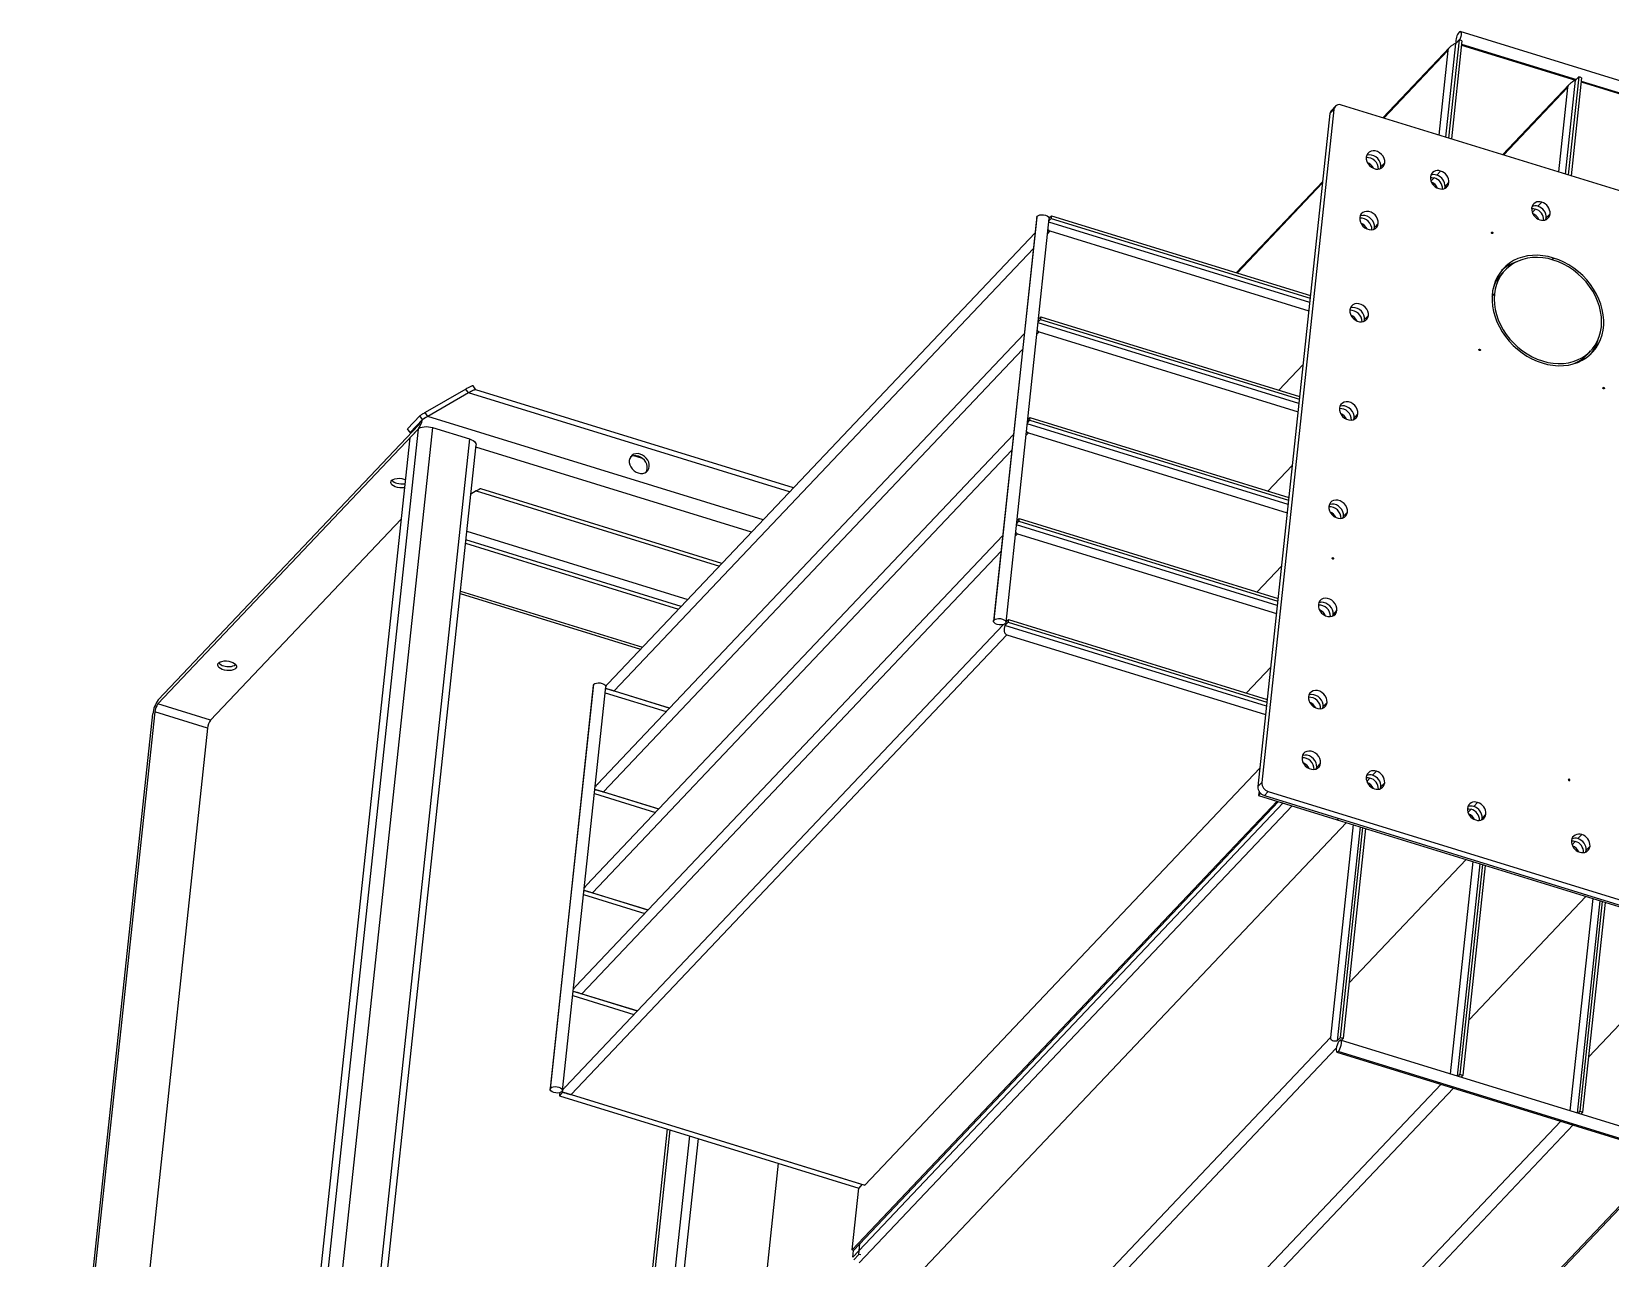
# Model space of a CAD drawing. Header units: millimetres. Extents: x -507 to 594, y -6 to 528.
# Drawn here: x -506.8 to -406.2, y 450.3 to 528.5 of the extents above; entities that cross this region are included whole.
import ezdxf

# ---------------------------------------------------------------- set-up
doc = ezdxf.new("R2010")
doc.units = ezdxf.units.MM

msp = doc.modelspace()

# ---------------------------------------------------------------- linework, layer by layer
at = {"color": 7, "linetype": 'Continuous', "lineweight": 25}
for p, q in [((-354.7462, 509.6108), (-415.782, 528.4511)), ((-416.4681, 527.4421), (-420.7147, 522.9574)), ((-416.5816, 527.2362), (-417.1567, 521.8591)), ((-416.709, 521.7209), (-416.0695, 527.6998)), ((-415.8654, 527.9154), (-416.5337, 521.6668)), ((-415.6837, 527.8593), (-416.352, 521.6107)), ((-416.0695, 527.6998), (-415.8654, 527.9154)), ((-415.7123, 527.5923), (-408.438, 525.3469)), ((-408.8386, 525.087), (-413.0852, 520.6023)), ((-409.0795, 519.3659), (-408.44, 525.3448)), ((-408.2359, 525.5603), (-408.9042, 519.3118)), ((-408.0543, 525.5043), (-408.7226, 519.2557)), ((-408.44, 525.3448), (-408.2359, 525.5603)), ((-408.0828, 525.2373), (-400.8085, 522.9919)), ((-408.9521, 524.8812), (-409.5272, 519.5041)), ((-424.0893, 523.2218), (-428.6758, 480.3394)), ((-423.8444, 523.4804), (-428.4309, 480.598)), ((-423.8444, 523.4804), (-424.0893, 523.2218)), ((-423.7533, 523.684), (-423.9982, 523.4254)), ((-344.3249, 499.3777), (-423.3444, 523.7691)), ((-420.5952, 520.0854), (-420.8401, 519.8267)), ((-420.8643, 519.7181), (-420.8401, 519.8267)), ((-417.0387, 519.5635), (-417.2837, 519.3048)), ((-424.5509, 518.9061), (-430.064, 513.084)), ((-417.4868, 518.7731), (-417.4981, 518.667)), ((-416.7529, 518.5651), (-416.508, 518.8238)), ((-410.59, 517.5729), (-410.835, 517.3143)), ((-442.7666, 516.6133), (-445.5185, 490.8839)), ((-445.484, 490.9535), (-442.7322, 516.6829)), ((-444.723, 490.7988), (-441.9711, 516.5282)), ((-425.3771, 511.1815), (-441.9944, 516.3109)), ((-441.9862, 516.3872), (-441.8399, 516.5417)), ((-441.9717, 516.5547), (-441.8216, 516.7133)), ((-441.8399, 516.5417), (-425.3482, 511.4512)), ((-441.8216, 516.7133), (-425.3299, 511.6227)), ((-421.008, 516.226), (-421.2529, 515.9673)), ((-410.3042, 516.5746), (-410.0593, 516.8332)), ((-442.8718, 515.6298), (-470.0655, 486.9116)), ((-441.9239, 515.7448), (-425.4334, 510.6546)), ((-421.2771, 515.8587), (-421.2529, 515.9673)), ((-412.9248, 513.2539), (-413.1289, 513.0383)), ((-442.6742, 509.9549), (-442.5279, 510.1094)), ((-442.6558, 510.1264), (-442.5095, 510.2809)), ((-442.5279, 510.1094), (-426.0362, 505.0188)), ((-442.5095, 510.2809), (-426.0179, 505.1903)), ((-422.7158, 510.3596), (-422.7201, 510.3192)), ((-421.9054, 509.9838), (-421.8813, 510.0924)), ((-421.6363, 510.3511), (-421.8813, 510.0924)), ((-443.5598, 509.1974), (-470.7535, 480.4792)), ((-426.065, 504.7492), (-442.6823, 509.8785)), ((-442.6118, 509.3124), (-426.1214, 504.2222)), ((-407.683, 507.8815), (-407.4789, 508.0971)), ((-425.7987, 507.2392), (-427.3496, 505.6014)), ((-479.1315, 505.671), (-481.7315, 504.17)), ((-478.9583, 505.4296), (-481.5583, 503.9286)), ((-478.9581, 505.4297), (-481.5581, 503.9287)), ((-478.9583, 505.4296), (-479.1315, 505.671)), ((-478.4919, 505.6284), (-478.664, 505.8682)), ((-458.2568, 499.3823), (-478.4959, 505.6296)), ((-482.0591, 503.9676), (-482.8477, 503.1348)), ((-481.8859, 503.7262), (-482.0591, 503.9676)), ((-481.5583, 503.9286), (-481.7315, 504.17)), ((-423.3854, 504.0987), (-423.3898, 504.0584)), ((-422.306, 504.0902), (-422.5509, 503.8316)), ((-482.1805, 503.1107), (-498.7536, 485.6086)), ((-498.7261, 485.8659), (-482.153, 503.368)), ((-482.1805, 503.1107), (-489.9776, 430.2106)), ((-481.259, 503.2162), (-489.056, 430.3161)), ((-482.6745, 502.8934), (-482.8477, 503.1348)), ((-482.7112, 502.5503), (-482.1805, 503.1107)), ((-481.8859, 503.7262), (-482.6745, 502.8934)), ((-482.6745, 502.8934), (-482.5156, 502.9851)), ((-481.8857, 503.7264), (-482.0359, 503.5678)), ((-481.259, 503.2162), (-478.8975, 502.4873)), ((-426.753, 498.3168), (-443.3703, 503.4461)), ((-443.3621, 503.5225), (-443.2158, 503.677)), ((-443.3438, 503.694), (-443.1975, 503.8485)), ((-443.2158, 503.677), (-426.7242, 498.5864)), ((-443.1975, 503.8485), (-426.7058, 498.758)), ((-422.575, 503.7229), (-422.5509, 503.8316)), ((-482.7112, 502.5503), (-490.5082, 429.6502)), ((-478.8975, 502.4873), (-486.6945, 429.5872)), ((-486.2842, 429.211), (-478.4872, 502.1111)), ((-444.2477, 502.765), (-471.4414, 474.0469)), ((-443.2998, 502.88), (-426.8094, 497.7898)), ((-467.8767, 501.2493), (-468.427, 501.4192)), ((-483.0765, 499.9333), (-482.9943, 499.9038)), ((-426.4867, 500.8068), (-428.0375, 499.169)), ((-478.4821, 499.1749), (-478.8223, 498.9785)), ((-462.8219, 494.5613), (-478.187, 499.3041)), ((-495.393, 484.5712), (-483.2642, 497.38)), ((-427.441, 491.8844), (-444.0583, 497.0138)), ((-444.0501, 497.0901), (-443.9038, 497.2446)), ((-444.0318, 497.2617), (-443.8855, 497.4162)), ((-443.9038, 497.2446), (-427.4121, 492.1541)), ((-443.8855, 497.4162), (-427.3938, 492.3256)), ((-424.0551, 497.8379), (-424.0594, 497.7976)), ((-423.2447, 497.4621), (-423.2205, 497.5708)), ((-422.9756, 497.8294), (-423.2205, 497.5708)), ((-465.4186, 491.819), (-479.1352, 496.0529)), ((-444.9357, 496.3327), (-472.1294, 467.6145)), ((-443.9878, 496.4477), (-427.4973, 491.3575)), ((-427.1747, 494.3744), (-428.7255, 492.7367)), ((-479.5009, 492.6333), (-468.0071, 489.0854)), ((-479.4836, 492.7951), (-467.8846, 489.2147)), ((-444.7197, 490.8293), (-444.5734, 490.9838)), ((-444.5734, 490.9838), (-428.0818, 485.8932)), ((-424.7247, 491.5771), (-424.729, 491.5367)), ((-423.9143, 491.2013), (-423.8901, 491.3099)), ((-423.6452, 491.5686), (-423.8901, 491.3099)), ((-444.9123, 490.6516), (-472.8174, 461.1821)), ((-444.6757, 490.0153), (-472.4336, 460.7013)), ((-444.7959, 490.5967), (-444.5918, 490.8123)), ((-428.129, 485.4521), (-444.7959, 490.5967)), ((-444.6757, 490.0153), (-428.1853, 484.9251)), ((-444.5918, 490.8123), (-428.1001, 485.7217)), ((-427.8626, 487.9421), (-429.4135, 486.3043)), ((-473.7318, 461.1222), (-470.9799, 486.8516)), ((-471.0143, 486.782), (-473.7662, 461.0526)), ((-472.9707, 460.9675), (-470.2188, 486.697)), ((-470.2594, 486.3178), (-466.3635, 485.1153)), ((-470.2339, 486.556), (-470.2101, 486.5811)), ((-470.2194, 486.7234), (-470.1917, 486.7527)), ((-466.1594, 485.3308), (-470.2101, 486.5811)), ((-469.6817, 486.4308), (-466.1501, 485.3407)), ((-506.7997, 412.7497), (-499.0761, 484.9637)), ((-498.9536, 485.0931), (-506.6772, 412.8791)), ((-425.353, 485.7022), (-425.3574, 485.6618)), ((-424.5426, 485.3264), (-424.5185, 485.435)), ((-424.2736, 485.6937), (-424.5185, 485.435)), ((-495.593, 484.0557), (-502.8003, 416.669)), ((-425.7701, 481.8024), (-425.7658, 481.8428)), ((-424.6864, 481.8343), (-424.9313, 481.5756)), ((-428.5506, 481.5097), (-453.7232, 454.9259)), ((-424.9554, 481.467), (-424.9313, 481.5756)), ((-421.1299, 481.3123), (-421.3748, 481.0537)), ((-470.9474, 479.8855), (-467.0515, 478.6829)), ((-470.9219, 480.1236), (-470.8981, 480.1488)), ((-470.9035, 480.2951), (-470.8797, 480.3203)), ((-466.8474, 478.8984), (-470.8981, 480.1488)), ((-470.3697, 479.9984), (-466.8381, 478.9083)), ((-428.4309, 480.598), (-428.6758, 480.3394)), ((-428.6013, 480.0347), (-428.6299, 479.7681)), ((-428.6299, 479.7681), (-428.4983, 479.907)), ((-428.6299, 479.7681), (-423.6344, 478.2261)), ((-428.0226, 480.029), (-428.2675, 479.7703)), ((-428.2675, 479.7703), (-349.248, 455.3789)), ((-428.0226, 480.029), (-349.0031, 455.6376)), ((-420.8441, 480.314), (-420.5991, 480.5726)), ((-454.5259, 450.8069), (-427.4476, 479.4032)), ((-454.4351, 450.7789), (-427.3568, 479.3751)), ((-414.6812, 479.3218), (-414.9261, 479.0631)), ((-423.0404, 478.0427), (-450.2947, 449.2606)), ((-422.608, 477.9093), (-424.0595, 464.3376)), ((-423.5508, 478.3144), (-423.6344, 478.2261)), ((-423.6344, 478.2261), (-354.6058, 456.9187)), ((-422.1602, 477.7711), (-423.6185, 464.1369)), ((-414.3953, 478.3234), (-414.1504, 478.5821)), ((-423.4144, 464.3524), (-421.9849, 477.717)), ((-423.2327, 464.2963), (-421.8033, 477.6609)), ((-408.0508, 477.2752), (-408.2957, 477.0165)), ((-407.765, 476.2768), (-407.52, 476.5354)), ((-415.4109, 475.6877), (-422.8552, 467.8261)), ((-414.9785, 475.5542), (-416.4255, 462.0252)), ((-414.5307, 475.416), (-415.9777, 461.887)), ((-415.7849, 461.9974), (-414.3555, 475.3619)), ((-415.6032, 461.9413), (-414.1738, 475.3059)), ((-471.5915, 473.8628), (-471.5677, 473.8879)), ((-471.6353, 473.4531), (-467.7395, 472.2505)), ((-471.6099, 473.6912), (-471.586, 473.7164)), ((-467.5354, 472.4661), (-471.586, 473.7164)), ((-471.0577, 473.5661), (-467.526, 472.4759)), ((-407.7814, 473.3327), (-415.2257, 465.4711)), ((-407.349, 473.1992), (-408.796, 459.6702)), ((-406.9013, 473.061), (-408.3483, 459.532)), ((-408.1554, 459.6423), (-406.726, 473.0069)), ((-407.9738, 459.5863), (-406.5444, 472.9508)), ((-400.152, 470.9777), (-407.5962, 463.1161)), ((-472.3233, 467.0207), (-468.4274, 465.8182)), ((-472.2978, 467.2589), (-472.274, 467.284)), ((-472.2795, 467.4304), (-472.2557, 467.4556)), ((-468.2233, 466.0337), (-472.274, 467.284)), ((-471.7456, 467.1337), (-468.214, 466.0436)), ((-424.0595, 464.3376), (-451.8174, 435.0236)), ((-423.6185, 464.1369), (-423.4144, 464.3524)), ((-362.3709, 445.3399), (-423.4067, 464.1802)), ((-423.3572, 464.1649), (-423.2327, 464.2963)), ((-423.3283, 464.156), (-423.3236, 464.2003)), ((-451.2043, 434.5935), (-423.6841, 463.6565)), ((-423.6426, 463.4158), (-362.6069, 444.5755)), ((-362.5256, 444.6147), (-423.5614, 463.4549)), ((-415.9093, 461.8659), (-415.7849, 461.9974)), ((-415.7277, 461.8099), (-415.6032, 461.9413)), ((-415.6989, 461.801), (-415.6941, 461.8453)), ((-473.1661, 460.6361), (-472.962, 460.8517)), ((-473.1477, 460.8077), (-473.1274, 460.8291)), ((-472.9675, 460.998), (-472.9436, 461.0232)), ((-453.8998, 454.9677), (-472.962, 460.8517)), ((-472.4336, 460.7013), (-453.7232, 454.9259)), ((-443.5748, 432.2385), (-416.2216, 461.1251)), ((-473.1661, 460.6361), (-454.1039, 454.7521)), ((-435.9453, 429.8835), (-408.5921, 458.77)), ((-408.2799, 459.5109), (-408.1554, 459.6423)), ((-408.0982, 459.4548), (-407.9738, 459.5863)), ((-408.0694, 459.4459), (-408.0646, 459.4903)), ((-469.3117, 428.5238), (-466.1101, 458.4581)), ((-402.4169, 456.8639), (-409.9811, 448.8756)), ((-402.5284, 456.8983), (-409.9628, 449.0472)), ((-459.2359, 456.3362), (-460.6824, 442.8119)), ((-454.5259, 450.8069), (-454.1039, 454.7521)), ((-453.8998, 454.9677), (-454.1039, 454.7521)), ((-453.7232, 454.9259), (-453.8998, 454.9677)), ((-454.4351, 450.7789), (-454.5259, 450.8069)), ((-454.4809, 450.3501), (-454.4351, 450.7789)), ((-454.1002, 450.5239), (-454.0269, 451.21)), ((-454.4268, 450.179), (-454.1002, 450.5239)), ((-453.9772, 450.4859), (-454.1002, 450.5239))]:
    msp.add_line(p, q, dxfattribs=at)
at = {"color": 8, "linetype": 'Continuous', "lineweight": 25}
for p, q in [((-416.5816, 527.2362), (-420.6517, 522.9379)), ((-415.7056, 527.6545), (-408.3909, 525.3966)), ((-408.0762, 525.2995), (-400.7615, 523.0416)), ((-408.9521, 524.8812), (-413.0223, 520.5829)), ((-417.447, 519.1324), (-417.6518, 518.9161)), ((-424.5612, 518.8092), (-430.001, 513.0645)), ((-410.9982, 517.1418), (-411.203, 516.9255)), ((-441.9239, 515.7448), (-442.0716, 515.5887)), ((-413.7481, 515.6672), (-413.7953, 515.6174)), ((-442.9786, 514.6309), (-469.6817, 486.4308)), ((-409.9422, 513.9167), (-409.8441, 514.0203)), ((-412.227, 513.7682), (-412.2296, 513.769)), ((-413.7591, 511.5671), (-413.6078, 511.7268)), ((-442.6118, 509.3124), (-442.7596, 509.1564)), ((-443.6666, 508.1985), (-470.3697, 479.9984)), ((-414.5051, 508.151), (-414.5341, 508.1204)), ((-458.5078, 499.1172), (-478.9581, 505.4297)), ((-406.6464, 505.7695), (-406.6935, 505.7197)), ((-460.1957, 497.3347), (-481.5581, 503.9287)), ((-460.9359, 496.553), (-478.5018, 501.9752)), ((-443.2998, 502.88), (-443.4475, 502.724)), ((-444.3546, 501.7661), (-471.0577, 473.5661)), ((-478.4821, 499.1749), (-462.9833, 494.3908)), ((-479.0754, 496.6116), (-464.9958, 492.2655)), ((-443.9878, 496.4477), (-444.1355, 496.2916)), ((-479.158, 495.8397), (-465.58, 491.6485)), ((-445.0425, 495.3338), (-471.7456, 467.1337)), ((-423.8962, 494.9241), (-423.9434, 494.8743)), ((-495.593, 484.0557), (-498.9536, 485.0931)), ((-495.393, 484.5712), (-498.7536, 485.6086)), ((-421.5381, 480.8813), (-421.7429, 480.665)), ((-408.8939, 480.7491), (-408.8467, 480.7989)), ((-454.4809, 450.3501), (-427.0781, 479.2891)), ((-426.4918, 479.1081), (-454.0727, 449.9811)), ((-415.0894, 478.8907), (-415.2942, 478.6744)), ((-408.459, 476.8441), (-408.6638, 476.6278)), ((-417.0112, 461.3688), (-444.1879, 432.6686)), ((-409.3817, 459.0138), (-436.5584, 430.3136)), ((-466.3042, 458.5181), (-469.5058, 428.5837)), ((-464.8962, 458.0834), (-468.0978, 428.1491)), ((-464.3376, 457.911), (-467.5392, 427.9766))]:
    msp.add_line(p, q, dxfattribs=at)
at = {"color": 7, "linetype": 'Continuous', "lineweight": 25, "flags": 128}
for points in [[(-415.8633, 528.4119), (-415.8146, 528.4484), (-415.7743, 528.4478), (-415.7463, 528.41), (-415.7334, 528.3389), (-415.7367, 528.2413), (-415.756, 528.1268), (-415.7895, 528.0067), (-415.8257, 527.9108)], [(-420.5952, 520.0854), (-420.5981, 520.2241), (-420.6351, 520.3653), (-420.7041, 520.5009), (-420.8011, 520.6229), (-420.9205, 520.7243), (-421.0552, 520.7991), (-421.1976, 520.843), (-421.3392, 520.8535), (-421.4719, 520.8299), (-421.588, 520.7737), (-421.6806, 520.6881), (-421.7445, 520.578), (-421.776, 520.4499)], [(-421.776, 520.4499), (-421.7731, 520.3112), (-421.7361, 520.1699), (-421.667, 520.0344), (-421.57, 519.9124), (-421.4507, 519.811), (-421.3159, 519.7362), (-421.1736, 519.6923), (-421.032, 519.6818), (-420.8993, 519.7053), (-420.7832, 519.7616), (-420.6905, 519.8472), (-420.6266, 519.9573), (-420.5952, 520.0854)], [(-420.8401, 519.8267), (-420.843, 519.9654), (-420.8801, 520.1067), (-420.9491, 520.2422), (-421.0461, 520.3642), (-421.1654, 520.4656), (-421.3002, 520.5404), (-421.4425, 520.5843), (-421.5841, 520.5948), (-421.7168, 520.5713), (-421.7518, 520.5585)], [(-417.6911, 519.1584), (-417.59, 519.1598), (-417.447, 519.1324)], [(-417.6911, 519.1584), (-417.59, 519.1598), (-417.447, 519.1324)], [(-416.7771, 518.4565), (-416.7759, 518.4599), (-416.7529, 518.5651)], [(-421.008, 516.226), (-421.0109, 516.3647), (-421.0479, 516.5059), (-421.1169, 516.6415), (-421.2139, 516.7635), (-421.3333, 516.8648), (-421.468, 516.9397), (-421.6103, 516.9836), (-421.752, 516.9941), (-421.8847, 516.9705), (-422.0007, 516.9143), (-422.0934, 516.8286), (-422.1573, 516.7186), (-422.1887, 516.5904)], [(-411.2424, 517.1679), (-411.1413, 517.1692), (-410.9982, 517.1418)], [(-411.2424, 517.1679), (-411.1413, 517.1692), (-410.9982, 517.1418)], [(-442.7666, 516.6133), (-442.7648, 516.6241), (-442.7322, 516.6829)], [(-442.7322, 516.6829), (-442.6639, 516.7307), (-442.5668, 516.7629), (-442.4503, 516.7762), (-442.3258, 516.7694), (-442.2056, 516.7432), (-442.1013, 516.7001), (-442.0232, 516.6444), (-441.979, 516.5814), (-441.9711, 516.5282)], [(-422.1887, 516.5904), (-422.1859, 516.4517), (-422.1488, 516.3105), (-422.0798, 516.1749), (-421.9828, 516.0529), (-421.8635, 515.9516), (-421.7287, 515.8768), (-421.5864, 515.8328), (-421.4448, 515.8223), (-421.3121, 515.8459), (-421.196, 515.9021), (-421.1033, 515.9878), (-421.0394, 516.0979), (-421.008, 516.226)], [(-421.2529, 515.9673), (-421.2558, 516.106), (-421.2928, 516.2473), (-421.3619, 516.3828), (-421.4589, 516.5048), (-421.5782, 516.6062), (-421.7129, 516.681), (-421.8553, 516.7249), (-421.9969, 516.7354), (-422.1296, 516.7119), (-422.1646, 516.6991)], [(-410.3283, 516.4659), (-410.3272, 516.4693), (-410.3042, 516.5746)], [(-413.7573, 515.5815), (-413.7743, 515.5901), (-413.7881, 515.6039), (-413.7964, 515.6209), (-413.7981, 515.6384), (-413.7929, 515.6537), (-413.7816, 515.6646), (-413.7659, 515.6693), (-413.7481, 515.6672)], [(-413.7481, 515.6672), (-413.7311, 515.6586), (-413.7174, 515.6447), (-413.709, 515.6278), (-413.7073, 515.6103), (-413.7125, 515.595), (-413.7239, 515.5841), (-413.7396, 515.5794), (-413.7573, 515.5815)], [(-409.8441, 514.0203), (-410.1824, 514.1091), (-410.5209, 514.1668), (-410.8565, 514.1929), (-411.1862, 514.1871), (-411.507, 514.1495), (-411.816, 514.0805), (-412.1103, 513.9806), (-412.3874, 513.8508), (-412.6446, 513.6922), (-412.8798, 513.5063), (-413.0906, 513.2948), (-413.2754, 513.0596), (-413.4323, 512.8027), (-413.5599, 512.5266), (-413.6571, 512.2338), (-413.7231, 511.9268), (-413.7571, 511.6085), (-413.7589, 511.2817), (-413.7286, 510.9495), (-413.6663, 510.6148), (-413.5726, 510.2806), (-413.4484, 509.95), (-413.2948, 509.6259), (-413.1132, 509.3114), (-412.9052, 509.0092), (-412.6727, 508.7222), (-412.4179, 508.4528), (-412.143, 508.2035), (-411.8505, 507.9766), (-411.5431, 507.7742), (-411.2235, 507.598), (-410.8947, 507.4497), (-410.5596, 507.3306)], [(-406.7958, 509.6241), (-406.7785, 509.9444), (-406.7942, 510.2718), (-406.8426, 510.603), (-406.9235, 510.9349), (-407.0358, 511.2644), (-407.1787, 511.5881), (-407.3507, 511.9031), (-407.5502, 512.2062), (-407.7752, 512.4946), (-408.0235, 512.7655), (-408.2929, 513.0163), (-408.5806, 513.2445), (-408.8839, 513.448), (-409.2, 513.6247), (-409.5257, 513.7731), (-409.8578, 513.8917), (-410.1934, 513.9792), (-410.5289, 514.035), (-410.8614, 514.0584), (-411.1875, 514.0492), (-411.5041, 514.0075), (-411.8081, 513.9337), (-412.0967, 513.8286), (-412.367, 513.6931), (-412.6165, 513.5285), (-412.8427, 513.3365), (-413.0435, 513.1188), (-413.2169, 512.8776), (-413.3613, 512.6152), (-413.4753, 512.3341), (-413.5577, 512.037), (-413.6078, 511.7268)], [(-410.5596, 507.3306), (-410.2212, 507.2419), (-409.8827, 507.1842), (-409.5471, 507.1581), (-409.2174, 507.1639), (-408.8967, 507.2014), (-408.5877, 507.2705), (-408.2934, 507.3704), (-408.0163, 507.5002), (-407.7591, 507.6587), (-407.5239, 507.8446), (-407.313, 508.0561), (-407.1283, 508.2914), (-406.9714, 508.5482), (-406.8438, 508.8243), (-406.7465, 509.1172), (-406.6806, 509.4241), (-406.6466, 509.7425), (-406.6447, 510.0692), (-406.6751, 510.4015), (-406.7374, 510.7362), (-406.8311, 511.0704), (-406.9553, 511.401), (-407.1089, 511.725), (-407.2905, 512.0395), (-407.4985, 512.3417), (-407.731, 512.6288), (-407.9858, 512.8982), (-408.2607, 513.1474), (-408.5532, 513.3743), (-408.8606, 513.5768), (-409.1802, 513.7529), (-409.509, 513.9012), (-409.8441, 514.0203)], [(-421.6363, 510.3511), (-421.6392, 510.4898), (-421.6763, 510.631), (-421.7453, 510.7666), (-421.8423, 510.8886), (-421.9616, 510.9899), (-422.0964, 511.0648), (-422.2387, 511.1087), (-422.3803, 511.1192), (-422.513, 511.0956), (-422.6291, 511.0394), (-422.7218, 510.9537), (-422.7857, 510.8437), (-422.8171, 510.7156)], [(-413.6078, 511.7268), (-413.6252, 511.4065), (-413.6095, 511.0792), (-413.561, 510.7479), (-413.4802, 510.416), (-413.3678, 510.0866), (-413.2249, 509.7628), (-413.0529, 509.4479), (-412.8535, 509.1447), (-412.6285, 508.8563), (-412.3801, 508.5854), (-412.1108, 508.3347), (-411.8231, 508.1064), (-411.5197, 507.903), (-411.2037, 507.7262), (-410.878, 507.5778), (-410.5458, 507.4593), (-410.2103, 507.3717), (-409.8747, 507.316), (-409.5423, 507.2926), (-409.2162, 507.3018), (-408.8996, 507.3434), (-408.5956, 507.4172), (-408.307, 507.5224), (-408.0367, 507.6579), (-407.7872, 507.8224), (-407.5609, 508.0145), (-407.3602, 508.2322), (-407.1867, 508.4734), (-407.0423, 508.7358), (-406.9284, 509.0169), (-406.8459, 509.3139), (-406.7958, 509.6241)], [(-422.8171, 510.7156), (-422.8142, 510.5768), (-422.7772, 510.4356), (-422.7082, 510.3001), (-422.6112, 510.178), (-422.4918, 510.0767), (-422.3571, 510.0019), (-422.2147, 509.9579), (-422.0731, 509.9475), (-421.9404, 509.971), (-421.8244, 510.0272), (-421.7317, 510.1129), (-421.6678, 510.223), (-421.6363, 510.3511)], [(-421.8813, 510.0924), (-421.8842, 510.2311), (-421.9212, 510.3724), (-421.9902, 510.5079), (-422.0872, 510.6299), (-422.2065, 510.7313), (-422.3413, 510.8061), (-422.4836, 510.85), (-422.6252, 510.8605), (-422.7579, 510.837), (-422.793, 510.8242)], [(-414.596, 508.179), (-414.5907, 508.1944), (-414.5794, 508.2052), (-414.5637, 508.21), (-414.546, 508.2079), (-414.5289, 508.1993), (-414.5152, 508.1854), (-414.5068, 508.1685), (-414.5051, 508.151)], [(-414.5051, 508.151), (-414.5103, 508.1357), (-414.5217, 508.1248), (-414.5374, 508.12), (-414.5551, 508.1221), (-414.5722, 508.1308), (-414.5859, 508.1446), (-414.5943, 508.1616), (-414.596, 508.179)], [(-406.6555, 505.6837), (-406.6726, 505.6923), (-406.6863, 505.7062), (-406.6947, 505.7231), (-406.6964, 505.7406), (-406.6911, 505.756), (-406.6798, 505.7668), (-406.6641, 505.7716), (-406.6464, 505.7695)], [(-406.6464, 505.7695), (-406.6293, 505.7609), (-406.6156, 505.747), (-406.6072, 505.7301), (-406.6055, 505.7126), (-406.6107, 505.6972), (-406.6221, 505.6864), (-406.6378, 505.6816), (-406.6555, 505.6837)], [(-422.306, 504.0902), (-422.3089, 504.229), (-422.3459, 504.3702), (-422.4149, 504.5058), (-422.5119, 504.6278), (-422.6312, 504.7291), (-422.766, 504.8039), (-422.9083, 504.8479), (-423.0499, 504.8583), (-423.1826, 504.8348), (-423.2987, 504.7786), (-423.3914, 504.6929), (-423.4553, 504.5828), (-423.4867, 504.4547)], [(-423.4867, 504.4547), (-423.4838, 504.316), (-423.4468, 504.1748), (-423.3778, 504.0392), (-423.2808, 503.9172), (-423.1614, 503.8159), (-423.0267, 503.741), (-422.8844, 503.6971), (-422.7427, 503.6866), (-422.61, 503.7102), (-422.494, 503.7664), (-422.4013, 503.8521), (-422.3374, 503.9621), (-422.306, 504.0902)], [(-422.5509, 503.8316), (-422.5538, 503.9703), (-422.5908, 504.1115), (-422.6598, 504.2471), (-422.7568, 504.3691), (-422.8762, 504.4705), (-423.0109, 504.5453), (-423.1532, 504.5892), (-423.2949, 504.5997), (-423.4276, 504.5761), (-423.4626, 504.5634)], [(-482.1805, 503.1107), (-482.1126, 503.1658), (-482.0228, 503.2113), (-481.9146, 503.2453), (-481.7923, 503.2666), (-481.6604, 503.2744), (-481.5241, 503.2684), (-481.3885, 503.2487), (-481.259, 503.2162)], [(-478.8975, 502.4873), (-478.779, 502.4432), (-478.676, 502.3892), (-478.5924, 502.3274), (-478.5316, 502.2601), (-478.4959, 502.19), (-478.4865, 502.1197), (-478.4872, 502.1111)], [(-467.4515, 500.7261), (-467.4532, 500.8646), (-467.4866, 501.006), (-467.5502, 501.1432), (-467.6407, 501.2694), (-467.7536, 501.3781), (-467.8832, 501.464), (-468.0231, 501.5227), (-468.1662, 501.5513), (-468.3053, 501.5484), (-468.4335, 501.5141), (-468.5443, 501.4501), (-468.6323, 501.3597), (-468.6928, 501.2473), (-468.7231, 501.1186), (-468.7214, 500.9801), (-468.688, 500.8387), (-468.6244, 500.7015), (-468.5339, 500.5754), (-468.421, 500.4666), (-468.2914, 500.3807), (-468.1515, 500.322), (-468.0084, 500.2934), (-467.8693, 500.2963), (-467.7411, 500.3306), (-467.6302, 500.3946), (-467.5423, 500.4851), (-467.4817, 500.5974), (-467.4515, 500.7261)], [(-467.574, 500.5968), (-467.5756, 500.7353), (-467.6091, 500.8767), (-467.6726, 501.0139), (-467.7631, 501.1401), (-467.876, 501.2488), (-468.0057, 501.3347), (-468.1455, 501.3934), (-468.2886, 501.422), (-468.4278, 501.4191), (-468.556, 501.3848), (-468.6504, 501.333)], [(-483.0501, 499.3815), (-483.0577, 499.3802), (-483.1993, 499.3665), (-483.3486, 499.3723), (-483.4961, 499.397), (-483.6327, 499.4391), (-483.7498, 499.4961), (-483.8399, 499.5643), (-483.8975, 499.6394), (-483.9188, 499.7168), (-483.9027, 499.7914), (-483.85, 499.8588), (-483.7641, 499.9146), (-483.6503, 499.9553), (-483.516, 499.9784), (-483.3694, 499.9824), (-483.2197, 499.967), (-483.0765, 499.9333), (-483.0765, 499.9333)], [(-467.6466, 500.3825), (-467.6042, 500.4681), (-467.574, 500.5968)], [(-422.9756, 497.8294), (-422.9785, 497.9681), (-423.0155, 498.1094), (-423.0845, 498.2449), (-423.1815, 498.3669), (-423.3009, 498.4683), (-423.4356, 498.5431), (-423.5779, 498.587), (-423.7196, 498.5975), (-423.8523, 498.574), (-423.9683, 498.5177), (-424.061, 498.4321), (-424.1249, 498.322), (-424.1563, 498.1939)], [(-424.1563, 498.1939), (-424.1535, 498.0552), (-424.1164, 497.9139), (-424.0474, 497.7784), (-423.9504, 497.6564), (-423.8311, 497.555), (-423.6963, 497.4802), (-423.554, 497.4363), (-423.4124, 497.4258), (-423.2797, 497.4493), (-423.1636, 497.5056), (-423.0709, 497.5912), (-423.007, 497.7013), (-422.9756, 497.8294)], [(-423.2205, 497.5708), (-423.2234, 497.7095), (-423.2604, 497.8507), (-423.3295, 497.9863), (-423.4265, 498.1083), (-423.5458, 498.2096), (-423.6805, 498.2844), (-423.8229, 498.3284), (-423.9645, 498.3389), (-424.0972, 498.3153), (-424.1322, 498.3025)], [(-423.9054, 494.8383), (-423.9224, 494.847), (-423.9361, 494.8608), (-423.9445, 494.8778), (-423.9462, 494.8952), (-423.941, 494.9106), (-423.9297, 494.9215), (-423.9139, 494.9262), (-423.8962, 494.9241)], [(-423.8962, 494.9241), (-423.8792, 494.9155), (-423.8654, 494.9016), (-423.8571, 494.8847), (-423.8554, 494.8672), (-423.8606, 494.8519), (-423.8719, 494.841), (-423.8876, 494.8362), (-423.9054, 494.8383)], [(-423.6452, 491.5686), (-423.6481, 491.7073), (-423.6851, 491.8485), (-423.7542, 491.9841), (-423.8512, 492.1061), (-423.9705, 492.2074), (-424.1052, 492.2823), (-424.2476, 492.3262), (-424.3892, 492.3367), (-424.5219, 492.3131), (-424.638, 492.2569), (-424.7306, 492.1712), (-424.7946, 492.0612), (-424.826, 491.933)], [(-424.826, 491.933), (-424.8231, 491.7943), (-424.7861, 491.6531), (-424.717, 491.5175), (-424.62, 491.3955), (-424.5007, 491.2942), (-424.366, 491.2194), (-424.2236, 491.1754), (-424.082, 491.1649), (-423.9493, 491.1885), (-423.8332, 491.2447), (-423.7406, 491.3304), (-423.6766, 491.4405), (-423.6452, 491.5686)], [(-423.8901, 491.3099), (-423.893, 491.4486), (-423.9301, 491.5899), (-423.9991, 491.7254), (-424.0961, 491.8474), (-424.2154, 491.9488), (-424.3502, 492.0236), (-424.4925, 492.0675), (-424.6341, 492.078), (-424.7668, 492.0545), (-424.8018, 492.0417)], [(-444.7574, 490.7292), (-444.8257, 490.6814), (-444.9228, 490.6492), (-445.0393, 490.6359), (-445.1638, 490.6427), (-445.284, 490.6689), (-445.3883, 490.712), (-445.4664, 490.7677), (-445.5106, 490.8307), (-445.5167, 490.8947), (-445.484, 490.9535)], [(-445.484, 490.9535), (-445.4158, 491.0013), (-445.3187, 491.0334), (-445.2022, 491.0467), (-445.0777, 491.04), (-444.9575, 491.0137), (-444.8532, 490.9707), (-444.7751, 490.9149), (-444.7308, 490.8519), (-444.7248, 490.7879), (-444.7574, 490.7292)], [(-494.098, 488.294), (-493.9702, 488.244), (-493.8658, 488.1809), (-493.7914, 488.1087), (-493.7516, 488.0319), (-493.749, 487.9553), (-493.7837, 487.8837), (-493.8535, 487.8216), (-493.9541, 487.773), (-494.0792, 487.7408), (-494.2208, 487.7272), (-494.3701, 487.7329), (-494.5176, 487.7576), (-494.6543, 487.7998), (-494.7713, 487.8567), (-494.8614, 487.9249), (-494.919, 488.0001), (-494.9403, 488.0774), (-494.9242, 488.1521), (-494.8715, 488.2194), (-494.7856, 488.2752), (-494.6718, 488.3159), (-494.5375, 488.339), (-494.3909, 488.343), (-494.2413, 488.3277), (-494.098, 488.294)], [(-471.0143, 486.782), (-471.0126, 486.7929), (-470.9799, 486.8516)], [(-470.9799, 486.8516), (-470.9116, 486.8994), (-470.8145, 486.9316), (-470.698, 486.9449), (-470.5736, 486.9382), (-470.4533, 486.9119), (-470.349, 486.8688), (-470.2709, 486.8131), (-470.2267, 486.7501), (-470.2188, 486.697)], [(-424.2736, 485.6937), (-424.2765, 485.8324), (-424.3135, 485.9736), (-424.3825, 486.1092), (-424.4795, 486.2312), (-424.5988, 486.3325), (-424.7336, 486.4074), (-424.8759, 486.4513), (-425.0175, 486.4618), (-425.1502, 486.4382), (-425.2663, 486.382), (-425.359, 486.2964), (-425.4229, 486.1863), (-425.4543, 486.0582)], [(-425.4543, 486.0582), (-425.4514, 485.9194), (-425.4144, 485.7782), (-425.3454, 485.6427), (-425.2484, 485.5207), (-425.129, 485.4193), (-424.9943, 485.3445), (-424.852, 485.3005), (-424.7103, 485.2901), (-424.5776, 485.3136), (-424.4616, 485.3698), (-424.3689, 485.4555), (-424.305, 485.5656), (-424.2736, 485.6937)], [(-424.5185, 485.435), (-424.5214, 485.5737), (-424.5584, 485.715), (-424.6274, 485.8505), (-424.7244, 485.9725), (-424.8438, 486.0739), (-424.9785, 486.1487), (-425.1208, 486.1926), (-425.2625, 486.2031), (-425.3952, 486.1796), (-425.4302, 486.1668)], [(-424.6864, 481.8343), (-424.6892, 481.973), (-424.7263, 482.1142), (-424.7953, 482.2498), (-424.8923, 482.3718), (-425.0116, 482.4731), (-425.1464, 482.5479), (-425.2887, 482.5919), (-425.4303, 482.6024), (-425.563, 482.5788), (-425.6791, 482.5226), (-425.7718, 482.4369), (-425.8357, 482.3269), (-425.8671, 482.1987)], [(-425.8671, 482.1987), (-425.8642, 482.06), (-425.8272, 481.9188), (-425.7582, 481.7832), (-425.6612, 481.6612), (-425.5418, 481.5599), (-425.4071, 481.4851), (-425.2648, 481.4411), (-425.1231, 481.4306), (-424.9904, 481.4542), (-424.8744, 481.5104), (-424.7817, 481.5961), (-424.7178, 481.7062), (-424.6864, 481.8343)], [(-424.9313, 481.5756), (-424.9342, 481.7143), (-424.9712, 481.8556), (-425.0402, 481.9911), (-425.1372, 482.1131), (-425.2566, 482.2145), (-425.3913, 482.2893), (-425.5336, 482.3332), (-425.6753, 482.3437), (-425.808, 482.3202), (-425.843, 482.3074)], [(-421.7822, 480.9073), (-421.6811, 480.9087), (-421.5381, 480.8813)], [(-421.7822, 480.9073), (-421.6811, 480.9087), (-421.5381, 480.8813)], [(-408.8467, 480.7989), (-408.8645, 480.801), (-408.8802, 480.7963), (-408.8915, 480.7854), (-408.8967, 480.77), (-408.895, 480.7526), (-408.8867, 480.7356), (-408.8729, 480.7218), (-408.8559, 480.7131)], [(-408.8559, 480.7131), (-408.8382, 480.711), (-408.8225, 480.7158), (-408.8111, 480.7267), (-408.8059, 480.742), (-408.8076, 480.7595), (-408.816, 480.7764), (-408.8297, 480.7903), (-408.8467, 480.7989)], [(-420.8682, 480.2053), (-420.867, 480.2087), (-420.8441, 480.314)], [(-415.3335, 478.9167), (-415.2324, 478.9181), (-415.0894, 478.8907)], [(-415.3335, 478.9167), (-415.2324, 478.9181), (-415.0894, 478.8907)], [(-414.4195, 478.2148), (-414.4183, 478.2182), (-414.3953, 478.3234)], [(-408.7031, 476.8701), (-408.602, 476.8715), (-408.459, 476.8441)], [(-408.7031, 476.8701), (-408.602, 476.8715), (-408.459, 476.8441)], [(-407.7891, 476.1681), (-407.7879, 476.1715), (-407.765, 476.2768)], [(-423.488, 464.141), (-423.5402, 464.071), (-423.591, 463.9742), (-423.6352, 463.8601), (-423.6686, 463.74), (-423.6879, 463.6255), (-423.6913, 463.528), (-423.6783, 463.4568), (-423.6503, 463.4191), (-423.61, 463.4184), (-423.5614, 463.4549)], [(-423.5614, 463.4549), (-423.5091, 463.525), (-423.4584, 463.6218), (-423.4141, 463.7358), (-423.3807, 463.856), (-423.3614, 463.9704), (-423.358, 464.068), (-423.371, 464.1391), (-423.399, 464.1769), (-423.4393, 464.1775), (-423.488, 464.141)], [(-473.0052, 460.8979), (-473.0734, 460.8501), (-473.1705, 460.818), (-473.287, 460.8046), (-473.4115, 460.8114), (-473.5317, 460.8376), (-473.636, 460.8807), (-473.7141, 460.9365), (-473.7584, 460.9994), (-473.7644, 461.0634), (-473.7318, 461.1222)], [(-473.7318, 461.1222), (-473.6635, 461.17), (-473.5664, 461.2021), (-473.4499, 461.2155), (-473.3254, 461.2087), (-473.2052, 461.1825), (-473.1009, 461.1394), (-473.0228, 461.0836), (-472.9786, 461.0207), (-472.9725, 460.9567), (-473.0052, 460.8979)]]:
    msp.add_lwpolyline(points, dxfattribs=at)
at = {"color": 7, "linetype": 'Continuous', "lineweight": 25}
for centre, radius, start, end in [((-415.2071, 527.8632), 0.8554, 140.095267, 189.637642), ((-415.8968, 527.4914), 0.4251, 59.925995, 85.765645), ((-408.2673, 525.1364), 0.4251, 59.925995, 85.765645), ((-423.7451, 523.19), 0.3456, 137.07637, 174.723697), ((-423.4845, 523.4344), 0.3628, 67.288623, 172.706), ((-421.7355, 519.6869), 0.7344, 359.783212, 93.340403), ((-422.021, 519.3853), 0.7886, 26.364695, 66.75892), ((-416.9478, 519.1596), 0.7415, 177.787932, 253.532209), ((-417.2209, 519.1284), 0.4717, 67.288623, 172.706), ((-417.4632, 518.7753), 0.5591, 71.271478, 111.114311), ((-417.6482, 518.4262), 0.7344, 359.713993, 74.093374), ((-417.4939, 518.5937), 0.7415, 357.787932, 73.532209), ((-417.2489, 518.8524), 0.7415, 357.787932, 73.532209), ((-417.9334, 518.1241), 0.7881, 26.350131, 66.773484), ((-416.9759, 518.8837), 0.4717, 247.288623, 352.706), ((-410.4991, 517.1691), 0.7415, 177.787932, 253.532209), ((-410.7721, 517.1378), 0.4717, 67.288623, 172.706), ((-411.0145, 516.7848), 0.5591, 71.271478, 111.114311), ((-411.1995, 516.4356), 0.7344, 359.713993, 74.093374), ((-411.0451, 516.6032), 0.7415, 357.787932, 73.532209), ((-410.8002, 516.8618), 0.7415, 357.787932, 73.532209), ((-441.5245, 516.5948), 0.3198, 158.248026, 189.542278), ((-422.1483, 515.8275), 0.7344, 359.783212, 93.340403), ((-422.4338, 515.5259), 0.7886, 26.364695, 66.75892), ((-411.4847, 516.1336), 0.7881, 26.350131, 66.773484), ((-410.5272, 516.8931), 0.4717, 247.288623, 352.706), ((-411.2979, 511.3172), 2.5129, 136.770511, 162.8339), ((-411.3774, 511.2771), 2.6336, 108.879473, 132.352), ((-442.2125, 510.1624), 0.3198, 158.248026, 189.542278), ((-422.7766, 509.9526), 0.7344, 359.783212, 93.340403), ((-423.0622, 509.651), 0.7886, 26.364695, 66.75892), ((-409.5418, 509.5371), 2.6389, 320.792108, 344.530986), ((-409.4986, 509.6118), 2.508, 290.263994, 316.378825), ((-423.4463, 503.6917), 0.7344, 359.783212, 93.340403), ((-423.7318, 503.3902), 0.7886, 26.364695, 66.75892), ((-483.4052, 504.0757), 1.5591, 321.764061, 347.056045), ((-482.6713, 503.8062), 0.6787, 319.787483, 339.438147), ((-442.9005, 503.73), 0.3198, 158.248026, 189.542278), ((-483.4114, 500.2302), 0.5713, 220.255742, 257.108766), ((-483.208, 500.7448), 1.1214, 252.838744, 279.513785), ((-424.1159, 497.4309), 0.7344, 359.783212, 93.340403), ((-443.5884, 497.2977), 0.3198, 158.248026, 189.542278), ((-424.4014, 497.1294), 0.7886, 26.364695, 66.75892), ((-424.7855, 491.1701), 0.7344, 359.783212, 93.340403), ((-444.2764, 490.8653), 0.3198, 158.248026, 189.542278), ((-425.0711, 490.8685), 0.7886, 26.364695, 66.75892), ((-494.4329, 488.5909), 0.5713, 220.255742, 257.108766), ((-494.2489, 488.859), 0.8819, 249.319198, 301.394172), ((-497.3109, 484.7979), 1.7729, 142.96116, 174.633757), ((-425.4139, 485.2952), 0.7344, 359.783212, 93.340403), ((-497.945, 484.9983), 1.0131, 142.96116, 174.633757), ((-425.6994, 484.9936), 0.7886, 26.364695, 66.75892), ((-494.5844, 483.961), 1.0131, 142.96116, 174.633757), ((-425.8266, 481.4358), 0.7344, 359.783212, 93.340403), ((-426.1122, 481.1342), 0.7886, 26.364695, 66.75892), ((-421.0389, 480.9085), 0.7415, 177.787932, 253.532209), ((-421.312, 480.8772), 0.4717, 67.288623, 172.706), ((-421.5543, 480.5242), 0.5591, 71.271478, 111.114311), ((-421.7394, 480.175), 0.7344, 359.713993, 74.093374), ((-421.585, 480.3426), 0.7415, 357.787932, 73.532209), ((-421.3401, 480.6013), 0.7415, 357.787932, 73.532209), ((-428.1058, 480.3173), 0.5704, 177.787932, 253.532209), ((-427.8609, 480.576), 0.5704, 177.787932, 253.532209), ((-422.0246, 479.873), 0.7881, 26.350131, 66.773484), ((-421.067, 480.6325), 0.4717, 247.288623, 352.706), ((-414.5902, 478.9179), 0.7415, 177.787932, 253.532209), ((-414.8633, 478.8867), 0.4717, 67.288623, 172.706), ((-415.1056, 478.5336), 0.5591, 71.271478, 111.114311), ((-415.2906, 478.1845), 0.7344, 359.713993, 74.093374), ((-415.1363, 478.352), 0.7415, 357.787932, 73.532209), ((-414.8914, 478.6107), 0.7415, 357.787932, 73.532209), ((-415.5759, 477.8824), 0.7881, 26.350131, 66.773484), ((-414.6183, 478.642), 0.4717, 247.288623, 352.706), ((-407.9598, 476.8713), 0.7415, 177.787932, 253.532209), ((-408.2329, 476.84), 0.4717, 67.288623, 172.706), ((-408.4752, 476.487), 0.5591, 71.271478, 111.114311), ((-408.6603, 476.1378), 0.7344, 359.713993, 74.093374), ((-408.5059, 476.3054), 0.7415, 357.787932, 73.532209), ((-408.261, 476.5641), 0.7415, 357.787932, 73.532209), ((-408.9455, 475.8358), 0.7881, 26.350131, 66.773484), ((-407.9879, 476.5953), 0.4717, 247.288623, 352.706), ((-423.2013, 464.7203), 0.4251, 239.925995, 265.765645), ((-415.5718, 462.3653), 0.4251, 239.925995, 265.765645), ((-472.8507, 460.6892), 0.3198, 158.248026, 189.542278), ((-407.9424, 460.0102), 0.4251, 239.925995, 265.765645)]:
    msp.add_arc(centre, radius, start, end, dxfattribs=at)
for centre, major_axis, start_param, end_param in [((-479.2439, 505.1279), (0.7538, 0.4965), 0.09650488, 1.10597671), ((-481.8439, 503.627), (0.7538, 0.4965), 1.10597671, 1.54888775), ((-478.6658, 498.9809), (0.4846, 0.3192), 0.09650488, 1.10597671)]:
    msp.add_ellipse(centre, major_axis=major_axis, ratio=0.11753763, start_param=start_param, end_param=end_param, dxfattribs=at)
for points, knots in [([(-416.0695, 527.6998), (-416.1272, 527.6738), (-416.2364, 527.6245), (-416.3666, 527.5363), (-416.4556, 527.4574), (-416.5147, 527.3905), (-416.5643, 527.3155), (-416.576, 527.2617), (-416.5816, 527.2362)], [0, 0, 0, 0, 0.2798083, 0.52964097, 0.65088187, 0.75907368, 0.88597328, 1, 1, 1, 1]), ([(-408.44, 525.3448), (-408.4977, 525.3188), (-408.6069, 525.2695), (-408.7372, 525.1813), (-408.8261, 525.1024), (-408.8852, 525.0355), (-408.9348, 524.9605), (-408.9466, 524.9067), (-408.9521, 524.8812)], [0, 0, 0, 0, 0.2798083, 0.52964097, 0.65088187, 0.75907368, 0.88597328, 1, 1, 1, 1]), ([(-442.0442, 515.8446), (-442.0294, 515.8219), (-442.0007, 515.7782), (-441.9488, 515.7556), (-441.9239, 515.7448)], [0, 0, 0, 0, 0.518911977, 1, 1, 1, 1]), ([(-442.7322, 509.4122), (-442.7173, 509.3895), (-442.6886, 509.3459), (-442.6368, 509.3233), (-442.6118, 509.3124)], [0, 0, 0, 0, 0.51891198, 1, 1, 1, 1]), ([(-478.6727, 505.8619), (-478.6764, 505.8679), (-478.686, 505.8837), (-478.7859, 505.8486), (-478.9358, 505.7793), (-479.0669, 505.7067), (-479.1315, 505.671)], [0, 0, 0, 0, 0.15496939, 0.40459419, 0.70705369, 1, 1, 1, 1]), ([(-478.4994, 505.6205), (-478.5031, 505.6265), (-478.5128, 505.6423), (-478.6127, 505.6072), (-478.7625, 505.5379), (-478.8937, 505.4653), (-478.9583, 505.4296)], [0, 0, 0, 0, 0.154969392, 0.404594191, 0.707053685, 1, 1, 1, 1]), ([(-481.7315, 504.17), (-481.7903, 504.1352), (-481.8952, 504.0732), (-482.0091, 503.9999), (-482.0591, 503.9676)], [0, 0, 0, 0, 0.56056938, 1, 1, 1, 1]), ([(-481.5583, 503.9286), (-481.6171, 503.8938), (-481.722, 503.8318), (-481.8358, 503.7585), (-481.8859, 503.7262)], [0, 0, 0, 0, 0.56056938, 1, 1, 1, 1]), ([(-443.4202, 502.9798), (-443.4053, 502.9572), (-443.3766, 502.9135), (-443.3247, 502.8909), (-443.2998, 502.88)], [0, 0, 0, 0, 0.51891198, 1, 1, 1, 1]), ([(-444.1082, 496.5475), (-444.0933, 496.5248), (-444.0646, 496.4811), (-444.0127, 496.4585), (-443.9878, 496.4477)], [0, 0, 0, 0, 0.51891198, 1, 1, 1, 1]), ([(-444.7959, 490.5967), (-444.8123, 490.5372), (-444.8435, 490.4245), (-444.8469, 490.2834), (-444.8279, 490.1827), (-444.7987, 490.1126), (-444.7526, 490.0495), (-444.7004, 490.0263), (-444.6757, 490.0153)], [0, 0, 0, 0, 0.2798083, 0.52964097, 0.65088187, 0.75907368, 0.88597328, 1, 1, 1, 1]), ([(-470.0651, 486.9112), (-470.0667, 486.9098), (-470.1187, 486.8637), (-470.1558, 486.8074), (-470.1917, 486.7527)], [0, 0, 0, 0, 0.029645165, 1, 1, 1, 1]), ([(-470.2101, 486.5811), (-470.1781, 486.5728), (-470.1175, 486.5569), (-470.014, 486.5284), (-469.9238, 486.5027), (-469.8486, 486.481), (-469.7661, 486.4565), (-469.7087, 486.439), (-469.6817, 486.4308)], [0, 0, 0, 0, 0.27984187, 0.5297045, 0.65291727, 0.75915228, 0.8868169, 1, 1, 1, 1]), ([(-470.8981, 480.1488), (-470.866, 480.1404), (-470.8054, 480.1246), (-470.702, 480.096), (-470.6117, 480.0703), (-470.5366, 480.0486), (-470.4541, 480.0242), (-470.3967, 480.0067), (-470.3697, 479.9984)], [0, 0, 0, 0, 0.27984187, 0.5297045, 0.65291727, 0.75915228, 0.8868169, 1, 1, 1, 1]), ([(-470.7531, 480.4788), (-470.7547, 480.4774), (-470.8067, 480.4313), (-470.8438, 480.375), (-470.8797, 480.3203)], [0, 0, 0, 0, 0.02964516, 1, 1, 1, 1]), ([(-471.4411, 474.0464), (-471.4426, 474.0451), (-471.4947, 473.999), (-471.5317, 473.9426), (-471.5677, 473.8879)], [0, 0, 0, 0, 0.02964516, 1, 1, 1, 1]), ([(-471.586, 473.7164), (-471.554, 473.708), (-471.4934, 473.6922), (-471.39, 473.6636), (-471.2997, 473.6379), (-471.2246, 473.6162), (-471.1421, 473.5918), (-471.0847, 473.5743), (-471.0577, 473.5661)], [0, 0, 0, 0, 0.279841866, 0.529704502, 0.652917272, 0.759152282, 0.886816896, 1, 1, 1, 1]), ([(-472.274, 467.284), (-472.242, 467.2757), (-472.1814, 467.2598), (-472.0779, 467.2313), (-471.9877, 467.2056), (-471.9125, 467.1839), (-471.8301, 467.1594), (-471.7726, 467.1419), (-471.7456, 467.1337)], [0, 0, 0, 0, 0.27984187, 0.5297045, 0.65291727, 0.75915228, 0.8868169, 1, 1, 1, 1]), ([(-472.1291, 467.6141), (-472.1306, 467.6127), (-472.1827, 467.5666), (-472.2197, 467.5103), (-472.2557, 467.4556)], [0, 0, 0, 0, 0.02964516, 1, 1, 1, 1]), ([(-424.0595, 464.3376), (-424.0594, 464.3137), (-424.0591, 464.277), (-424.0397, 464.2378), (-424.0148, 464.2055), (-423.9745, 464.1746), (-423.8977, 464.1414), (-423.7789, 464.1219), (-423.6739, 464.1317), (-423.6185, 464.1369)], [0, 0, 0, 0, 0.11394786, 0.17503011, 0.24123746, 0.34930556, 0.47057629, 0.72030648, 1, 1, 1, 1]), ([(-472.962, 460.8517), (-472.93, 460.8433), (-472.8694, 460.8275), (-472.7659, 460.7989), (-472.6756, 460.7732), (-472.6005, 460.7515), (-472.518, 460.7271), (-472.4606, 460.7096), (-472.4336, 460.7013)], [0, 0, 0, 0, 0.27984187, 0.5297045, 0.65291727, 0.75915228, 0.8868169, 1, 1, 1, 1]), ([(-472.817, 461.1817), (-472.8186, 461.1803), (-472.8706, 461.1342), (-472.9077, 461.0779), (-472.9436, 461.0232)], [0, 0, 0, 0, 0.02964516, 1, 1, 1, 1])]:
    msp.add_open_spline(points, degree=3, knots=knots, dxfattribs=at)

doc.saveas('drawing.dxf')
